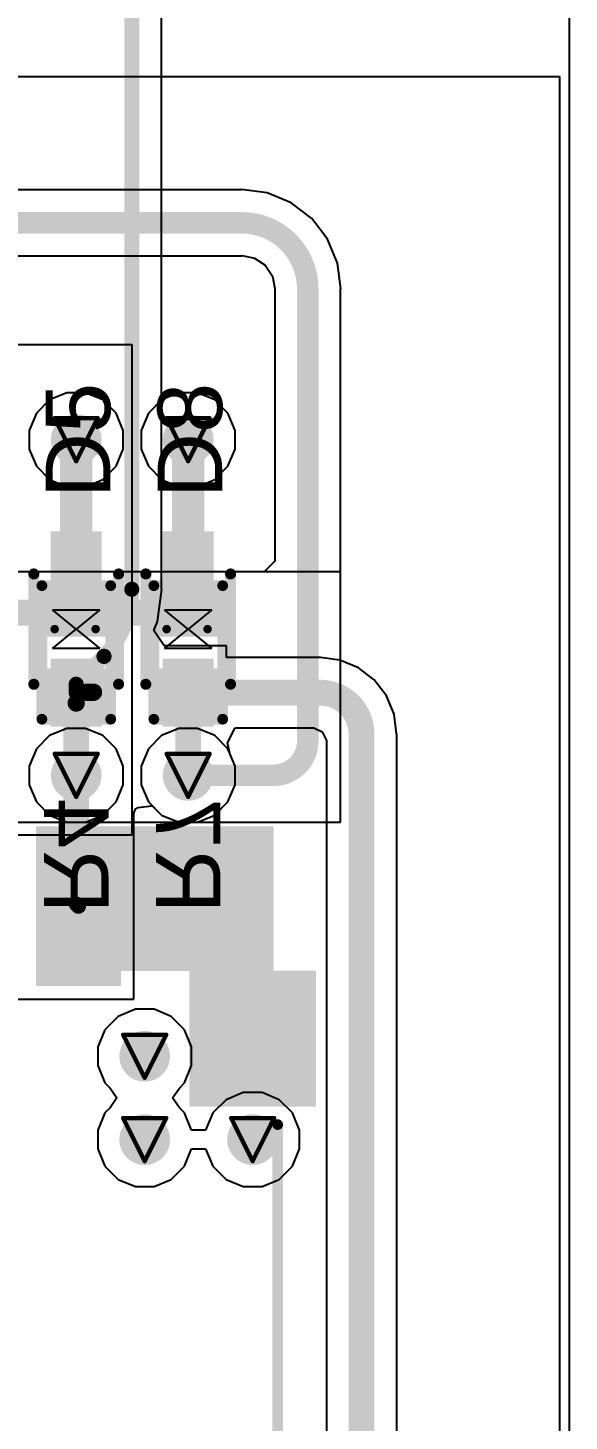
# Model space of a CAD drawing. Header units: inches. Extents: x 0 to 5359, y 0 to 5098.
# Drawn here: x 103.23 to 109.61, y 52.43 to 68.87 of the extents above; entities that cross this region are included whole.
import ezdxf

# ---------------------------------------------------------------- set-up
doc = ezdxf.new("R2010")
doc.units = ezdxf.units.IN
for name, color, linetype in [('Bottom Layer', 5, 'Continuous'), ('Bottom Overlay', 54, 'Continuous'), ('Bottom Paste', 16, 'Continuous'), ('Bottom Solder', 6, 'Continuous'), ('Drill Drawing', 1, 'Continuous'), ('Layer 1', 16, 'Continuous'), ('Layer 2', 76, 'Continuous'), ('Top Layer', 1, 'Continuous'), ('Top Overlay', 2, 'Continuous'), ('Top Paste', 8, 'Continuous'), ('Top Solder', 216, 'Continuous'), ('Via Holes', 16, 'Continuous')]:
    doc.layers.add(name, color=color, linetype=linetype)
doc.styles.add('Arial', font='', dxfattribs={"height": 0.2})
doc.styles.get('Arial').set_extended_font_data('Arial')

# ---------------------------------------------------------------- blocks, each defined once
blk = doc.blocks.new('R___0402_B_192')
at = {"layer": 'Bottom Layer'}
for points in [[(-0.241, 0.318), (-0.241, -0.318), (-0.699, -0.318), (-0.699, 0.318)], [(0.699, 0.318), (0.699, -0.318), (0.241, -0.318), (0.241, 0.318)]]:
    blk.add_hatch(color=5, dxfattribs=at).paths.add_polyline_path(points)
at = {"layer": 'Bottom Paste'}
for points in [[(-0.241, 0.318), (-0.241, -0.318), (-0.699, -0.318), (-0.699, 0.318)], [(0.699, 0.318), (0.699, -0.318), (0.241, -0.318), (0.241, 0.318)]]:
    blk.add_hatch(color=16, dxfattribs=at).paths.add_polyline_path(points)
at = {"layer": 'Bottom Solder'}
for points in [[(-0.186, 0.373), (-0.186, -0.373), (-0.754, -0.373), (-0.754, 0.373)], [(0.754, 0.373), (0.754, -0.373), (0.186, -0.373), (0.186, 0.373)]]:
    blk.add_hatch(color=6, dxfattribs=at).paths.add_polyline_path(points)
at = {"layer": 'Bottom Overlay'}
for points in [[(-0.787, 0.406, 0.127, 0.127, 0), (0.787, 0.406, 0.127, 0.127, 0)], [(-0.787, 0.406, 0.127, 0.127, 0), (-0.787, -0.406, 0.127, 0.127, 0)], [(-0.813, 0.432, 0.00323, 0.00323, 0), (0.813, 0.432, 0.00323, 0.00323, 0)], [(0.787, 0.406, 0.127, 0.127, 0), (0.787, -0.406, 0.127, 0.127, 0)], [(-0.787, -0.406, 0.127, 0.127, 0), (0.787, -0.406, 0.127, 0.127, 0)]]:
    blk.add_lwpolyline(points, format="xyseb", dxfattribs=at)
for points in [[(-0.819, 0.406, 0.0635, 0.0635, 1), (-0.756, 0.406, 0.0635, 0.0635, 1)], [(-0.819, 0.406, 0.0635, 0.0635, 1), (-0.756, 0.406, 0.0635, 0.0635, 1)], [(-0.814, 0.432, 0.00161, 0.00161, 1), (-0.812, 0.432, 0.00161, 0.00161, 1)], [(0.756, 0.406, 0.0635, 0.0635, 1), (0.819, 0.406, 0.0635, 0.0635, 1)], [(0.756, 0.406, 0.0635, 0.0635, 1), (0.819, 0.406, 0.0635, 0.0635, 1)], [(0.812, 0.432, 0.00161, 0.00161, 1), (0.814, 0.432, 0.00161, 0.00161, 1)], [(-0.819, -0.406, 0.0635, 0.0635, 1), (-0.756, -0.406, 0.0635, 0.0635, 1)], [(-0.819, -0.406, 0.0635, 0.0635, 1), (-0.756, -0.406, 0.0635, 0.0635, 1)], [(0.756, -0.406, 0.0635, 0.0635, 1), (0.819, -0.406, 0.0635, 0.0635, 1)], [(0.756, -0.406, 0.0635, 0.0635, 1), (0.819, -0.406, 0.0635, 0.0635, 1)]]:
    blk.add_lwpolyline(points, format="xyseb", close=True, dxfattribs=at)
blk = doc.blocks.new('R___0402_B_195')
at = {"layer": 'Bottom Layer'}
for points in [[(-0.241, 0.318), (-0.241, -0.318), (-0.699, -0.318), (-0.699, 0.318)], [(0.699, 0.318), (0.699, -0.318), (0.241, -0.318), (0.241, 0.318)]]:
    blk.add_hatch(color=5, dxfattribs=at).paths.add_polyline_path(points)
at = {"layer": 'Bottom Paste'}
for points in [[(-0.241, 0.318), (-0.241, -0.318), (-0.699, -0.318), (-0.699, 0.318)], [(0.699, 0.318), (0.699, -0.318), (0.241, -0.318), (0.241, 0.318)]]:
    blk.add_hatch(color=16, dxfattribs=at).paths.add_polyline_path(points)
at = {"layer": 'Bottom Solder'}
for points in [[(-0.186, 0.373), (-0.186, -0.373), (-0.754, -0.373), (-0.754, 0.373)], [(0.754, 0.373), (0.754, -0.373), (0.186, -0.373), (0.186, 0.373)]]:
    blk.add_hatch(color=6, dxfattribs=at).paths.add_polyline_path(points)
at = {"layer": 'Bottom Overlay'}
for points in [[(-0.787, 0.406, 0.127, 0.127, 0), (0.787, 0.406, 0.127, 0.127, 0)], [(-0.787, 0.406, 0.127, 0.127, 0), (-0.787, -0.406, 0.127, 0.127, 0)], [(-0.813, 0.432, 0.00323, 0.00323, 0), (0.813, 0.432, 0.00323, 0.00323, 0)], [(0.787, 0.406, 0.127, 0.127, 0), (0.787, -0.406, 0.127, 0.127, 0)], [(-0.787, -0.406, 0.127, 0.127, 0), (0.787, -0.406, 0.127, 0.127, 0)]]:
    blk.add_lwpolyline(points, format="xyseb", dxfattribs=at)
for points in [[(-0.819, 0.406, 0.0635, 0.0635, 1), (-0.756, 0.406, 0.0635, 0.0635, 1)], [(-0.819, 0.406, 0.0635, 0.0635, 1), (-0.756, 0.406, 0.0635, 0.0635, 1)], [(-0.814, 0.432, 0.00161, 0.00161, 1), (-0.812, 0.432, 0.00161, 0.00161, 1)], [(0.756, 0.406, 0.0635, 0.0635, 1), (0.819, 0.406, 0.0635, 0.0635, 1)], [(0.756, 0.406, 0.0635, 0.0635, 1), (0.819, 0.406, 0.0635, 0.0635, 1)], [(0.812, 0.432, 0.00161, 0.00161, 1), (0.814, 0.432, 0.00161, 0.00161, 1)], [(-0.819, -0.406, 0.0635, 0.0635, 1), (-0.756, -0.406, 0.0635, 0.0635, 1)], [(-0.819, -0.406, 0.0635, 0.0635, 1), (-0.756, -0.406, 0.0635, 0.0635, 1)], [(0.756, -0.406, 0.0635, 0.0635, 1), (0.819, -0.406, 0.0635, 0.0635, 1)], [(0.756, -0.406, 0.0635, 0.0635, 1), (0.819, -0.406, 0.0635, 0.0635, 1)]]:
    blk.add_lwpolyline(points, format="xyseb", close=True, dxfattribs=at)
blk = doc.blocks.new('5027740891_229')
at = {"layer": 'Top Layer'}
for points in [[(4.348, 8.175), (5.148, 8.175), (5.148, 6.495), (4.348, 6.495)], [(5.348, 8.175), (6.948, 8.175), (6.948, 6.675), (5.348, 6.675)], [(6.158, 6.475), (7.448, 6.475), (7.448, 5.075), (6.158, 5.075)]]:
    blk.add_hatch(color=1, dxfattribs=at).paths.add_polyline_path(points)
at = {"layer": 'Top Paste'}
for points in [[(4.348, 8.175), (5.148, 8.175), (5.148, 6.495), (4.348, 6.495)], [(5.348, 8.175), (6.948, 8.175), (6.948, 6.675), (5.348, 6.675)], [(6.158, 6.475), (7.448, 6.475), (7.448, 5.075), (6.158, 5.075)]]:
    blk.add_hatch(color=8, dxfattribs=at).paths.add_polyline_path(points)
at = {"layer": 'Top Solder'}
for points in [[(4.246, 8.277), (5.249, 8.277), (5.249, 6.393), (4.246, 6.393)], [(5.246, 8.277), (7.049, 8.277), (7.049, 6.573), (5.246, 6.573)], [(6.056, 6.577), (7.549, 6.577), (7.549, 4.973), (6.056, 4.973)]]:
    blk.add_hatch(color=216, dxfattribs=at).paths.add_polyline_path(points)
at = {"layer": 'Top Overlay'}
blk.add_lwpolyline([(7.098, -0.61, 0.127, 0.127, 0), (7.098, 4.76, 0.127, 0.127, 0)], format="xyseb", dxfattribs=at)
blk.add_lwpolyline([(7.066, 4.76, 0.0635, 0.0635, 1), (7.129, 4.76, 0.0635, 0.0635, 1)], format="xyseb", close=True, dxfattribs=at)
blk = doc.blocks.new('SOD_523__B__D____________235')
at = {"layer": 'Top Layer'}
for points in [[(-1.05, 0.2), (-0.45, 0.2), (-0.45, -0.2), (-1.05, -0.2)], [(1.05, -0.2), (0.45, -0.2), (0.45, 0.2), (1.05, 0.2)]]:
    blk.add_hatch(color=1, dxfattribs=at).paths.add_polyline_path(points)
at = {"layer": 'Top Paste'}
for points in [[(-1.05, 0.2), (-0.45, 0.2), (-0.45, -0.2), (-1.05, -0.2)], [(1.05, -0.2), (0.45, -0.2), (0.45, 0.2), (1.05, 0.2)]]:
    blk.add_hatch(color=8, dxfattribs=at).paths.add_polyline_path(points)
at = {"layer": 'Top Solder'}
for points in [[(-1.152, 0.302), (-0.348, 0.302), (-0.348, -0.302), (-1.152, -0.302)], [(1.152, -0.302), (0.348, -0.302), (0.348, 0.302), (1.152, 0.302)]]:
    blk.add_hatch(color=216, dxfattribs=at).paths.add_polyline_path(points)
at = {"layer": 'Top Overlay'}
for p, q in [((-0.229, -0.279), (-0.229, 0.279)), ((-0.229, 0.279), (0, 0)), ((0, 0), (0.229, 0.279)), ((0.229, 0.279), (0.229, -0.279)), ((0, 0), (-0.229, -0.279)), ((0, 0), (0, 0)), ((0.229, -0.279), (0, 0)), ((0, 0), (0, 0))]:
    blk.add_line(p, q, dxfattribs=at)
for points in [[(0.65, 0.5, 0.13, 0.13, 0), (-0.65, 0.5, 0.13, 0.13, 0)], [(0, -0.254, 0.1, 0.1, 0), (0, 0.229, 0.1, 0.1, 0)], [(0.65, -0.5, 0.13, 0.13, 0), (-0.65, -0.5, 0.13, 0.13, 0)]]:
    blk.add_lwpolyline(points, format="xyseb", dxfattribs=at)
for points in [[(-0.683, 0.5, 0.065, 0.065, 1), (-0.618, 0.5, 0.065, 0.065, 1)], [(0.618, 0.5, 0.065, 0.065, 1), (0.683, 0.5, 0.065, 0.065, 1)], [(-0.025, 0.229, 0.05, 0.05, 1), (0.025, 0.229, 0.05, 0.05, 1)], [(-0.025, -0.254, 0.05, 0.05, 1), (0.025, -0.254, 0.05, 0.05, 1)], [(-0.683, -0.5, 0.065, 0.065, 1), (-0.618, -0.5, 0.065, 0.065, 1)], [(0.618, -0.5, 0.065, 0.065, 1), (0.683, -0.5, 0.065, 0.065, 1)]]:
    blk.add_lwpolyline(points, format="xyseb", close=True, dxfattribs=at)
blk = doc.blocks.new('SOD_523__B__D____________238')
at = {"layer": 'Top Layer'}
for points in [[(-1.05, 0.2), (-0.45, 0.2), (-0.45, -0.2), (-1.05, -0.2)], [(1.05, -0.2), (0.45, -0.2), (0.45, 0.2), (1.05, 0.2)]]:
    blk.add_hatch(color=1, dxfattribs=at).paths.add_polyline_path(points)
at = {"layer": 'Top Paste'}
for points in [[(-1.05, 0.2), (-0.45, 0.2), (-0.45, -0.2), (-1.05, -0.2)], [(1.05, -0.2), (0.45, -0.2), (0.45, 0.2), (1.05, 0.2)]]:
    blk.add_hatch(color=8, dxfattribs=at).paths.add_polyline_path(points)
at = {"layer": 'Top Solder'}
for points in [[(-1.152, 0.302), (-0.348, 0.302), (-0.348, -0.302), (-1.152, -0.302)], [(1.152, -0.302), (0.348, -0.302), (0.348, 0.302), (1.152, 0.302)]]:
    blk.add_hatch(color=216, dxfattribs=at).paths.add_polyline_path(points)
at = {"layer": 'Top Overlay'}
for p, q in [((-0.229, -0.279), (-0.229, 0.279)), ((-0.229, 0.279), (0, 0)), ((0, 0), (0.229, 0.279)), ((0.229, 0.279), (0.229, -0.279)), ((0, 0), (-0.229, -0.279)), ((0, 0), (0, 0)), ((0.229, -0.279), (0, 0)), ((0, 0), (0, 0))]:
    blk.add_line(p, q, dxfattribs=at)
for points in [[(0.65, 0.5, 0.13, 0.13, 0), (-0.65, 0.5, 0.13, 0.13, 0)], [(0, -0.254, 0.1, 0.1, 0), (0, 0.229, 0.1, 0.1, 0)], [(0.65, -0.5, 0.13, 0.13, 0), (-0.65, -0.5, 0.13, 0.13, 0)]]:
    blk.add_lwpolyline(points, format="xyseb", dxfattribs=at)
for points in [[(-0.683, 0.5, 0.065, 0.065, 1), (-0.618, 0.5, 0.065, 0.065, 1)], [(0.618, 0.5, 0.065, 0.065, 1), (0.683, 0.5, 0.065, 0.065, 1)], [(-0.025, 0.229, 0.05, 0.05, 1), (0.025, 0.229, 0.05, 0.05, 1)], [(-0.025, -0.254, 0.05, 0.05, 1), (0.025, -0.254, 0.05, 0.05, 1)], [(-0.683, -0.5, 0.065, 0.065, 1), (-0.618, -0.5, 0.065, 0.065, 1)], [(0.618, -0.5, 0.065, 0.065, 1), (0.683, -0.5, 0.065, 0.065, 1)]]:
    blk.add_lwpolyline(points, format="xyseb", close=True, dxfattribs=at)

msp = doc.modelspace()

# ---------------------------------------------------------------- hatches: boundary and pattern name
at = {"layer": 'Bottom Layer'}
h = msp.add_hatch(color=5, dxfattribs=at)
edge = h.paths.add_edge_path()
edge.add_arc((103.796, 64.008), 0.3, 0, 360)
h = msp.add_hatch(color=5, dxfattribs=at)
edge = h.paths.add_edge_path()
edge.add_arc((105.117, 64.008), 0.3, 0, 360)
h = msp.add_hatch(color=5, dxfattribs=at)
edge = h.paths.add_edge_path()
edge.add_arc((103.796, 60.049), 0.3, 0, 360)
h = msp.add_hatch(color=5, dxfattribs=at)
edge = h.paths.add_edge_path()
edge.add_arc((105.117, 60.049), 0.3, 0, 360)
h = msp.add_hatch(color=5, dxfattribs=at)
edge = h.paths.add_edge_path()
edge.add_arc((104.604, 56.736), 0.3, 0, 360)
h = msp.add_hatch(color=5, dxfattribs=at)
edge = h.paths.add_edge_path()
edge.add_arc((104.604, 55.753), 0.3, 0, 360)
h = msp.add_hatch(color=5, dxfattribs=at)
edge = h.paths.add_edge_path()
edge.add_arc((105.877, 55.753), 0.3, 0, 360)
at = {"layer": 'Layer 1'}
h = msp.add_hatch(color=16, dxfattribs=at)
edge = h.paths.add_edge_path()
edge.add_arc((103.796, 64.008), 0.3, 0, 360)
h = msp.add_hatch(color=16, dxfattribs=at)
edge = h.paths.add_edge_path()
edge.add_arc((105.117, 64.008), 0.3, 0, 360)
h = msp.add_hatch(color=16, dxfattribs=at)
edge = h.paths.add_edge_path()
edge.add_arc((103.796, 60.049), 0.3, 0, 360)
h = msp.add_hatch(color=16, dxfattribs=at)
edge = h.paths.add_edge_path()
edge.add_arc((105.117, 60.049), 0.3, 0, 360)
h = msp.add_hatch(color=16, dxfattribs=at)
edge = h.paths.add_edge_path()
edge.add_arc((104.604, 56.736), 0.3, 0, 360)
h = msp.add_hatch(color=16, dxfattribs=at)
edge = h.paths.add_edge_path()
edge.add_arc((104.604, 55.753), 0.3, 0, 360)
h = msp.add_hatch(color=16, dxfattribs=at)
edge = h.paths.add_edge_path()
edge.add_arc((105.877, 55.753), 0.3, 0, 360)
at = {"layer": 'Layer 2'}
h = msp.add_hatch(color=76, dxfattribs=at)
edge = h.paths.add_edge_path()
edge.add_arc((103.796, 64.008), 0.3, 0, 360)
h = msp.add_hatch(color=76, dxfattribs=at)
edge = h.paths.add_edge_path()
edge.add_arc((105.117, 64.008), 0.3, 0, 360)
h = msp.add_hatch(color=76, dxfattribs=at)
edge = h.paths.add_edge_path()
edge.add_arc((103.796, 60.049), 0.3, 0, 360)
h = msp.add_hatch(color=76, dxfattribs=at)
edge = h.paths.add_edge_path()
edge.add_arc((105.117, 60.049), 0.3, 0, 360)
h = msp.add_hatch(color=76, dxfattribs=at)
edge = h.paths.add_edge_path()
edge.add_arc((104.604, 56.736), 0.3, 0, 360)
h = msp.add_hatch(color=76, dxfattribs=at)
edge = h.paths.add_edge_path()
edge.add_arc((104.604, 55.753), 0.3, 0, 360)
h = msp.add_hatch(color=76, dxfattribs=at)
edge = h.paths.add_edge_path()
edge.add_arc((105.877, 55.753), 0.3, 0, 360)
at = {"layer": 'Top Layer'}
h = msp.add_hatch(color=1, dxfattribs=at)
edge = h.paths.add_edge_path()
edge.add_arc((103.796, 64.008), 0.3, 0, 360)
h = msp.add_hatch(color=1, dxfattribs=at)
edge = h.paths.add_edge_path()
edge.add_arc((105.117, 64.008), 0.3, 0, 360)
h = msp.add_hatch(color=1, dxfattribs=at)
edge = h.paths.add_edge_path()
edge.add_arc((103.796, 60.049), 0.3, 0, 360)
h = msp.add_hatch(color=1, dxfattribs=at)
edge = h.paths.add_edge_path()
edge.add_arc((105.117, 60.049), 0.3, 0, 360)
h = msp.add_hatch(color=1, dxfattribs=at)
edge = h.paths.add_edge_path()
edge.add_arc((104.604, 56.736), 0.3, 0, 360)
h = msp.add_hatch(color=1, dxfattribs=at)
edge = h.paths.add_edge_path()
edge.add_arc((104.604, 55.753), 0.3, 0, 360)
h = msp.add_hatch(color=1, dxfattribs=at)
edge = h.paths.add_edge_path()
edge.add_arc((105.877, 55.753), 0.3, 0, 360)
at = {"layer": 'Via Holes'}
h = msp.add_hatch(color=7, dxfattribs=at)
edge = h.paths.add_edge_path()
edge.add_arc((103.796, 64.008), 0.15, 0, 360)
h = msp.add_hatch(color=7, dxfattribs=at)
edge = h.paths.add_edge_path()
edge.add_arc((105.117, 64.008), 0.15, 0, 360)
h = msp.add_hatch(color=7, dxfattribs=at)
edge = h.paths.add_edge_path()
edge.add_arc((103.796, 60.049), 0.15, 0, 360)
h = msp.add_hatch(color=7, dxfattribs=at)
edge = h.paths.add_edge_path()
edge.add_arc((105.117, 60.049), 0.15, 0, 360)
h = msp.add_hatch(color=7, dxfattribs=at)
edge = h.paths.add_edge_path()
edge.add_arc((104.604, 56.736), 0.15, 0, 360)
h = msp.add_hatch(color=7, dxfattribs=at)
edge = h.paths.add_edge_path()
edge.add_arc((104.604, 55.753), 0.15, 0, 360)
h = msp.add_hatch(color=7, dxfattribs=at)
edge = h.paths.add_edge_path()
edge.add_arc((105.877, 55.753), 0.15, 0, 360)

# ---------------------------------------------------------------- linework, layer by layer
at = {"layer": 'Bottom Layer'}
for p, q in [((109.612, 115.855), (109.612, 4.145)), ((105.747, 66.955), (95.493, 66.955)), ((106.05, 66.918), (105.747, 66.958)), ((105.747, 66.958), (105.747, 66.955)), ((106.333, 66.801), (106.05, 66.918)), ((106.575, 66.615), (106.333, 66.801)), ((106.762, 66.372), (106.575, 66.615)), ((106.879, 66.089), (106.762, 66.372)), ((95.493, 66.178), (105.747, 66.178)), ((105.747, 66.178), (105.753, 66.18)), ((105.753, 66.18), (105.898, 66.151)), ((105.898, 66.151), (106.026, 66.065)), ((106.026, 66.065), (106.111, 65.937)), ((106.919, 65.786), (106.879, 66.089)), ((106.111, 65.937), (106.14, 65.792)), ((106.14, 65.792), (106.139, 65.786)), ((106.139, 65.786), (106.139, 62.577)), ((106.916, 62.451), (106.916, 65.786)), ((106.916, 65.786), (106.919, 65.786)), ((106.916, 62.451), (94.023, 62.451)), ((103.226, 62.451), (103.048, 62.451)), ((104.369, 62.451), (103.226, 62.451)), ((103.226, 62.451), (103.226, 62.451)), ((103.226, 62.451), (103.226, 62.451)), ((104.546, 62.451), (104.369, 62.451)), ((104.369, 62.451), (104.369, 62.451)), ((104.369, 62.451), (104.369, 62.451)), ((105.689, 62.451), (104.546, 62.451)), ((104.546, 62.451), (104.546, 62.451)), ((104.546, 62.451), (104.546, 62.451)), ((106.013, 62.451), (105.689, 62.451)), ((105.689, 62.451), (105.689, 62.451)), ((106.139, 62.577), (106.013, 62.451)), ((106.916, 59.495), (106.916, 62.451)), ((106.916, 59.495), (106.916, 62.451)), ((94.023, 59.495), (106.916, 59.495)), ((94.023, 59.495), (106.916, 59.495))]:
    msp.add_line(p, q, dxfattribs=at)
for points in [[(95.098, 66.567, 0.254, 0.254, 0), (105.747, 66.567, 0.254, 0.254, 0)], [(105.747, 66.567, 0.254, 0.254, -0.414214), (106.528, 65.786, 0.254, 0.254, 0)], [(106.528, 60.455, 0.254, 0.254, 0), (106.528, 65.786, 0.254, 0.254, 0)], [(102.477, 61.969, 0.305, 0.305, 0), (105.118, 61.969, 0.305, 0.305, 0)], [(105.117, 60.902, 0.254, 0.254, 0), (105.244, 61.029, 0.254, 0.254, 0)], [(105.244, 61.029, 0.254, 0.254, 0), (105.321, 61.029, 0.254, 0.254, 0)], [(103.796, 60.049, 0.254, 0.254, 0), (103.796, 60.902, 0.254, 0.254, 0)], [(103.796, 60.902, 0.203, 0.203, 0), (103.923, 61.029, 0.203, 0.203, 0)], [(103.923, 61.029, 0.203, 0.203, 0), (104, 61.029, 0.203, 0.203, 0)], [(105.117, 60.049, 0.254, 0.254, 0), (105.117, 60.902, 0.254, 0.254, 0)], [(106.528, 60.455, 0.254, 0.254, -0.414214), (106.121, 60.049, 0.254, 0.254, 0)], [(105.117, 60.049, 0.254, 0.254, 0), (106.121, 60.049, 0.254, 0.254, 0)]]:
    msp.add_lwpolyline(points, format="xyseb", dxfattribs=at)
for points in [[(105.683, 66.567, 0.127, 0.127, 1), (105.81, 66.567, 0.127, 0.127, 1)], [(105.683, 66.567, 0.127, 0.127, 1), (105.81, 66.567, 0.127, 0.127, 1)], [(106.464, 65.786, 0.127, 0.127, 1), (106.591, 65.786, 0.127, 0.127, 1)], [(106.464, 65.786, 0.127, 0.127, 1), (106.591, 65.786, 0.127, 0.127, 1)], [(105.042, 61.969, 0.152, 0.152, 1), (105.194, 61.969, 0.152, 0.152, 1)], [(105.18, 61.029, 0.127, 0.127, 1), (105.307, 61.029, 0.127, 0.127, 1)], [(105.18, 61.029, 0.127, 0.127, 1), (105.307, 61.029, 0.127, 0.127, 1)], [(105.258, 61.029, 0.127, 0.127, 1), (105.385, 61.029, 0.127, 0.127, 1)], [(103.732, 60.902, 0.127, 0.127, 1), (103.859, 60.902, 0.127, 0.127, 1)], [(103.745, 60.902, 0.102, 0.102, 1), (103.847, 60.902, 0.102, 0.102, 1)], [(103.872, 61.029, 0.102, 0.102, 1), (103.974, 61.029, 0.102, 0.102, 1)], [(103.872, 61.029, 0.102, 0.102, 1), (103.974, 61.029, 0.102, 0.102, 1)], [(103.949, 61.029, 0.102, 0.102, 1), (104.051, 61.029, 0.102, 0.102, 1)], [(105.053, 60.902, 0.127, 0.127, 1), (105.18, 60.902, 0.127, 0.127, 1)], [(105.053, 60.902, 0.127, 0.127, 1), (105.18, 60.902, 0.127, 0.127, 1)], [(106.464, 60.455, 0.127, 0.127, 1), (106.591, 60.455, 0.127, 0.127, 1)], [(106.464, 60.455, 0.127, 0.127, 1), (106.591, 60.455, 0.127, 0.127, 1)], [(103.732, 60.049, 0.127, 0.127, 1), (103.859, 60.049, 0.127, 0.127, 1)], [(105.053, 60.049, 0.127, 0.127, 1), (105.18, 60.049, 0.127, 0.127, 1)], [(105.053, 60.049, 0.127, 0.127, 1), (105.18, 60.049, 0.127, 0.127, 1)], [(106.058, 60.049, 0.127, 0.127, 1), (106.185, 60.049, 0.127, 0.127, 1)], [(106.058, 60.049, 0.127, 0.127, 1), (106.185, 60.049, 0.127, 0.127, 1)]]:
    msp.add_lwpolyline(points, format="xyseb", close=True, dxfattribs=at)
at = {"layer": 'Drill Drawing'}
for points in [[(103.542, 64.262, 0.0508, 0.0508, 0), (104.05, 64.262, 0.0508, 0.0508, 0)], [(103.542, 64.262, 0.0508, 0.0508, 0), (103.796, 63.754, 0.0508, 0.0508, 0)], [(103.796, 63.754, 0.0508, 0.0508, 0), (104.05, 64.262, 0.0508, 0.0508, 0)], [(104.863, 64.262, 0.0508, 0.0508, 0), (105.371, 64.262, 0.0508, 0.0508, 0)], [(104.863, 64.262, 0.0508, 0.0508, 0), (105.117, 63.754, 0.0508, 0.0508, 0)], [(105.117, 63.754, 0.0508, 0.0508, 0), (105.371, 64.262, 0.0508, 0.0508, 0)], [(103.542, 60.303, 0.0508, 0.0508, 0), (104.05, 60.303, 0.0508, 0.0508, 0)], [(103.542, 60.303, 0.0508, 0.0508, 0), (103.796, 59.795, 0.0508, 0.0508, 0)], [(103.796, 59.795, 0.0508, 0.0508, 0), (104.05, 60.303, 0.0508, 0.0508, 0)], [(104.863, 60.303, 0.0508, 0.0508, 0), (105.371, 60.303, 0.0508, 0.0508, 0)], [(104.863, 60.303, 0.0508, 0.0508, 0), (105.117, 59.795, 0.0508, 0.0508, 0)], [(105.117, 59.795, 0.0508, 0.0508, 0), (105.371, 60.303, 0.0508, 0.0508, 0)], [(104.35, 56.99, 0.0508, 0.0508, 0), (104.858, 56.99, 0.0508, 0.0508, 0)], [(104.35, 56.99, 0.0508, 0.0508, 0), (104.604, 56.482, 0.0508, 0.0508, 0)], [(104.604, 56.482, 0.0508, 0.0508, 0), (104.858, 56.99, 0.0508, 0.0508, 0)], [(104.35, 56.007, 0.0508, 0.0508, 0), (104.858, 56.007, 0.0508, 0.0508, 0)], [(104.35, 56.007, 0.0508, 0.0508, 0), (104.604, 55.499, 0.0508, 0.0508, 0)], [(104.604, 55.499, 0.0508, 0.0508, 0), (104.858, 56.007, 0.0508, 0.0508, 0)], [(105.623, 56.007, 0.0508, 0.0508, 0), (106.131, 56.007, 0.0508, 0.0508, 0)], [(105.623, 56.007, 0.0508, 0.0508, 0), (105.877, 55.499, 0.0508, 0.0508, 0)], [(105.877, 55.499, 0.0508, 0.0508, 0), (106.131, 56.007, 0.0508, 0.0508, 0)]]:
    msp.add_lwpolyline(points, format="xyseb", dxfattribs=at)
for points in [[(103.529, 64.262, 0.0254, 0.0254, 1), (103.555, 64.262, 0.0254, 0.0254, 1)], [(103.529, 64.262, 0.0254, 0.0254, 1), (103.555, 64.262, 0.0254, 0.0254, 1)], [(104.037, 64.262, 0.0254, 0.0254, 1), (104.063, 64.262, 0.0254, 0.0254, 1)], [(104.037, 64.262, 0.0254, 0.0254, 1), (104.063, 64.262, 0.0254, 0.0254, 1)], [(104.85, 64.262, 0.0254, 0.0254, 1), (104.875, 64.262, 0.0254, 0.0254, 1)], [(104.85, 64.262, 0.0254, 0.0254, 1), (104.875, 64.262, 0.0254, 0.0254, 1)], [(105.358, 64.262, 0.0254, 0.0254, 1), (105.383, 64.262, 0.0254, 0.0254, 1)], [(105.358, 64.262, 0.0254, 0.0254, 1), (105.383, 64.262, 0.0254, 0.0254, 1)], [(103.783, 63.754, 0.0254, 0.0254, 1), (103.809, 63.754, 0.0254, 0.0254, 1)], [(103.783, 63.754, 0.0254, 0.0254, 1), (103.809, 63.754, 0.0254, 0.0254, 1)], [(105.104, 63.754, 0.0254, 0.0254, 1), (105.129, 63.754, 0.0254, 0.0254, 1)], [(105.104, 63.754, 0.0254, 0.0254, 1), (105.129, 63.754, 0.0254, 0.0254, 1)], [(103.529, 60.303, 0.0254, 0.0254, 1), (103.555, 60.303, 0.0254, 0.0254, 1)], [(103.529, 60.303, 0.0254, 0.0254, 1), (103.555, 60.303, 0.0254, 0.0254, 1)], [(104.037, 60.303, 0.0254, 0.0254, 1), (104.063, 60.303, 0.0254, 0.0254, 1)], [(104.037, 60.303, 0.0254, 0.0254, 1), (104.063, 60.303, 0.0254, 0.0254, 1)], [(104.85, 60.303, 0.0254, 0.0254, 1), (104.875, 60.303, 0.0254, 0.0254, 1)], [(104.85, 60.303, 0.0254, 0.0254, 1), (104.875, 60.303, 0.0254, 0.0254, 1)], [(105.358, 60.303, 0.0254, 0.0254, 1), (105.383, 60.303, 0.0254, 0.0254, 1)], [(105.358, 60.303, 0.0254, 0.0254, 1), (105.383, 60.303, 0.0254, 0.0254, 1)], [(103.783, 59.795, 0.0254, 0.0254, 1), (103.809, 59.795, 0.0254, 0.0254, 1)], [(103.783, 59.795, 0.0254, 0.0254, 1), (103.809, 59.795, 0.0254, 0.0254, 1)], [(105.104, 59.795, 0.0254, 0.0254, 1), (105.129, 59.795, 0.0254, 0.0254, 1)], [(105.104, 59.795, 0.0254, 0.0254, 1), (105.129, 59.795, 0.0254, 0.0254, 1)], [(104.338, 56.99, 0.0254, 0.0254, 1), (104.363, 56.99, 0.0254, 0.0254, 1)], [(104.338, 56.99, 0.0254, 0.0254, 1), (104.363, 56.99, 0.0254, 0.0254, 1)], [(104.846, 56.99, 0.0254, 0.0254, 1), (104.871, 56.99, 0.0254, 0.0254, 1)], [(104.846, 56.99, 0.0254, 0.0254, 1), (104.871, 56.99, 0.0254, 0.0254, 1)], [(104.592, 56.482, 0.0254, 0.0254, 1), (104.617, 56.482, 0.0254, 0.0254, 1)], [(104.592, 56.482, 0.0254, 0.0254, 1), (104.617, 56.482, 0.0254, 0.0254, 1)], [(104.338, 56.007, 0.0254, 0.0254, 1), (104.363, 56.007, 0.0254, 0.0254, 1)], [(104.338, 56.007, 0.0254, 0.0254, 1), (104.363, 56.007, 0.0254, 0.0254, 1)], [(104.846, 56.007, 0.0254, 0.0254, 1), (104.871, 56.007, 0.0254, 0.0254, 1)], [(104.846, 56.007, 0.0254, 0.0254, 1), (104.871, 56.007, 0.0254, 0.0254, 1)], [(105.611, 56.007, 0.0254, 0.0254, 1), (105.636, 56.007, 0.0254, 0.0254, 1)], [(105.611, 56.007, 0.0254, 0.0254, 1), (105.636, 56.007, 0.0254, 0.0254, 1)], [(106.119, 56.007, 0.0254, 0.0254, 1), (106.144, 56.007, 0.0254, 0.0254, 1)], [(106.119, 56.007, 0.0254, 0.0254, 1), (106.144, 56.007, 0.0254, 0.0254, 1)], [(104.592, 55.499, 0.0254, 0.0254, 1), (104.617, 55.499, 0.0254, 0.0254, 1)], [(104.592, 55.499, 0.0254, 0.0254, 1), (104.617, 55.499, 0.0254, 0.0254, 1)], [(105.865, 55.499, 0.0254, 0.0254, 1), (105.89, 55.499, 0.0254, 0.0254, 1)], [(105.865, 55.499, 0.0254, 0.0254, 1), (105.89, 55.499, 0.0254, 0.0254, 1)]]:
    msp.add_lwpolyline(points, format="xyseb", close=True, dxfattribs=at)
at = {"layer": 'Layer 1'}
for p, q in [((109.612, 115.855), (109.612, 4.145)), ((103.482, 60.518), (103.326, 60.362)), ((103.686, 60.603), (103.482, 60.518)), ((103.906, 60.603), (103.686, 60.603)), ((104.11, 60.518), (103.906, 60.603)), ((104.266, 60.362), (104.11, 60.518)), ((104.803, 60.518), (104.647, 60.362)), ((105.007, 60.603), (104.803, 60.518)), ((105.227, 60.603), (105.007, 60.603)), ((105.431, 60.518), (105.227, 60.603)), ((105.586, 60.362), (105.431, 60.518)), ((103.326, 60.362), (103.242, 60.159)), ((104.35, 60.159), (104.266, 60.362)), ((104.647, 60.362), (104.563, 60.159)), ((105.671, 60.159), (105.586, 60.362)), ((103.242, 60.159), (103.242, 59.938)), ((104.35, 59.938), (104.35, 60.159)), ((104.563, 60.159), (104.563, 59.938)), ((105.671, 59.938), (105.671, 60.159)), ((103.242, 59.938), (103.326, 59.735)), ((104.266, 59.735), (104.35, 59.938)), ((104.563, 59.938), (104.647, 59.735)), ((105.586, 59.735), (105.671, 59.938)), ((103.326, 59.735), (103.482, 59.579)), ((104.11, 59.579), (104.266, 59.735)), ((104.647, 59.735), (104.803, 59.579)), ((105.431, 59.579), (105.586, 59.735)), ((103.482, 59.579), (103.686, 59.495)), ((103.686, 59.495), (103.906, 59.495)), ((103.906, 59.495), (104.11, 59.579)), ((104.803, 59.579), (105.007, 59.495)), ((105.007, 59.495), (105.227, 59.495)), ((105.227, 59.495), (105.431, 59.579))]:
    msp.add_line(p, q, dxfattribs=at)
at = {"layer": 'Layer 2'}
for p, q in [((91.77, 68.292), (109.498, 68.292)), ((109.498, 68.292), (109.498, 4.289)), ((103.482, 64.478), (103.326, 64.322)), ((103.686, 64.562), (103.482, 64.478)), ((103.906, 64.562), (103.686, 64.562)), ((104.11, 64.478), (103.906, 64.562)), ((104.266, 64.322), (104.11, 64.478)), ((104.803, 64.478), (104.647, 64.322)), ((105.007, 64.562), (104.803, 64.478)), ((105.227, 64.562), (105.007, 64.562)), ((105.431, 64.478), (105.227, 64.562)), ((105.586, 64.322), (105.431, 64.478)), ((103.326, 64.322), (103.242, 64.118)), ((104.35, 64.118), (104.266, 64.322)), ((104.647, 64.322), (104.563, 64.118)), ((105.671, 64.118), (105.586, 64.322)), ((103.242, 64.118), (103.242, 63.898)), ((104.35, 63.898), (104.35, 64.118)), ((104.563, 64.118), (104.563, 63.898)), ((105.671, 63.898), (105.671, 64.118)), ((103.242, 63.898), (103.326, 63.694)), ((104.266, 63.694), (104.35, 63.898)), ((104.563, 63.898), (104.647, 63.694)), ((105.586, 63.694), (105.671, 63.898)), ((103.326, 63.694), (103.482, 63.538)), ((104.11, 63.538), (104.266, 63.694)), ((104.647, 63.694), (104.803, 63.538)), ((105.431, 63.538), (105.586, 63.694)), ((103.482, 63.538), (103.686, 63.454)), ((103.686, 63.454), (103.906, 63.454)), ((103.906, 63.454), (104.11, 63.538)), ((104.803, 63.538), (105.007, 63.454)), ((105.007, 63.454), (105.227, 63.454)), ((105.227, 63.454), (105.431, 63.538)), ((103.482, 60.518), (103.326, 60.362)), ((103.686, 60.603), (103.482, 60.518)), ((103.906, 60.603), (103.686, 60.603)), ((104.11, 60.518), (103.906, 60.603)), ((104.266, 60.362), (104.11, 60.518)), ((104.803, 60.518), (104.647, 60.362)), ((105.007, 60.603), (104.803, 60.518)), ((105.227, 60.603), (105.007, 60.603)), ((105.431, 60.518), (105.227, 60.603)), ((105.586, 60.362), (105.431, 60.518)), ((103.326, 60.362), (103.242, 60.159)), ((104.35, 60.159), (104.266, 60.362)), ((104.647, 60.362), (104.563, 60.159)), ((105.671, 60.159), (105.586, 60.362)), ((103.242, 60.159), (103.242, 59.938)), ((104.35, 59.938), (104.35, 60.159)), ((104.563, 60.159), (104.563, 59.938)), ((105.671, 59.938), (105.671, 60.159)), ((103.242, 59.938), (103.326, 59.735)), ((104.266, 59.735), (104.35, 59.938)), ((104.563, 59.938), (104.647, 59.735)), ((105.586, 59.735), (105.671, 59.938)), ((103.326, 59.735), (103.482, 59.579)), ((104.11, 59.579), (104.266, 59.735)), ((104.647, 59.735), (104.803, 59.579)), ((105.431, 59.579), (105.586, 59.735)), ((103.482, 59.579), (103.686, 59.495)), ((103.686, 59.495), (103.906, 59.495)), ((103.906, 59.495), (104.11, 59.579)), ((104.803, 59.579), (105.007, 59.495)), ((105.007, 59.495), (105.227, 59.495)), ((105.227, 59.495), (105.431, 59.579)), ((104.291, 57.205), (104.135, 57.049)), ((104.494, 57.29), (104.291, 57.205)), ((104.715, 57.29), (104.494, 57.29)), ((104.918, 57.205), (104.715, 57.29)), ((105.074, 57.049), (104.918, 57.205)), ((104.135, 57.049), (104.05, 56.846)), ((105.158, 56.846), (105.074, 57.049)), ((104.05, 56.846), (104.05, 56.625)), ((105.158, 56.625), (105.158, 56.846)), ((104.05, 56.625), (104.135, 56.422)), ((105.074, 56.422), (105.158, 56.625)), ((104.135, 56.422), (104.196, 56.36)), ((105.013, 56.36), (105.074, 56.422)), ((104.196, 56.36), (104.276, 56.244)), ((104.276, 56.244), (104.196, 56.128)), ((104.933, 56.244), (105.013, 56.36)), ((105.013, 56.128), (104.933, 56.244)), ((105.564, 56.223), (105.408, 56.067)), ((105.767, 56.307), (105.564, 56.223)), ((105.988, 56.307), (105.767, 56.307)), ((106.191, 56.223), (105.988, 56.307)), ((106.347, 56.067), (106.191, 56.223)), ((104.135, 56.067), (104.05, 55.863)), ((104.196, 56.128), (104.135, 56.067)), ((105.074, 56.067), (105.013, 56.128)), ((105.158, 55.863), (105.074, 56.067)), ((105.408, 56.067), (105.323, 55.863)), ((106.431, 55.863), (106.347, 56.067)), ((104.05, 55.863), (104.05, 55.643)), ((105.323, 55.863), (105.158, 55.863)), ((106.431, 55.643), (106.431, 55.863)), ((104.05, 55.643), (104.135, 55.439)), ((105.074, 55.439), (105.158, 55.643)), ((105.158, 55.643), (105.323, 55.643)), ((105.323, 55.643), (105.408, 55.439)), ((106.347, 55.439), (106.431, 55.643)), ((104.135, 55.439), (104.291, 55.283)), ((104.918, 55.283), (105.074, 55.439)), ((105.408, 55.439), (105.564, 55.283)), ((106.191, 55.283), (106.347, 55.439)), ((104.291, 55.283), (104.494, 55.199)), ((104.715, 55.199), (104.918, 55.283)), ((105.564, 55.283), (105.767, 55.199)), ((105.988, 55.199), (106.191, 55.283)), ((104.494, 55.199), (104.715, 55.199)), ((105.767, 55.199), (105.988, 55.199))]:
    msp.add_line(p, q, dxfattribs=at)
at = {"layer": 'Top Layer'}
for p, q in [((109.612, 115.855), (109.612, 4.145)), ((104.801, 62.244), (104.801, 69.107)), ((96.566, 65.131), (104.452, 65.131)), ((104.452, 65.131), (104.452, 59.345)), ((104.757, 61.862), (104.807, 62.244)), ((104.807, 62.244), (104.801, 62.244)), ((104.713, 61.756), (104.757, 61.862)), ((104.832, 61.578), (104.713, 61.756)), ((105.571, 61.578), (104.832, 61.578)), ((105.571, 61.439), (105.571, 61.578)), ((106.674, 61.439), (105.571, 61.439)), ((106.678, 61.438), (106.674, 61.439)), ((106.908, 61.408), (106.678, 61.438)), ((107.125, 61.318), (106.908, 61.408)), ((107.312, 61.174), (107.125, 61.318)), ((107.456, 60.987), (107.312, 61.174)), ((107.546, 60.77), (107.456, 60.987)), ((107.576, 60.54), (107.546, 60.77)), ((105.58, 60.432), (105.673, 60.61)), ((105.673, 60.61), (106.599, 60.61)), ((106.599, 60.61), (106.699, 60.561)), ((106.699, 60.561), (106.748, 60.461)), ((107.577, 60.536), (107.576, 60.54)), ((107.577, 52.082), (107.577, 60.536)), ((105.609, 60.308), (105.58, 60.432)), ((106.748, 60.461), (106.748, 52.082)), ((105.671, 60.159), (105.609, 60.308)), ((105.671, 59.938), (105.671, 60.159)), ((105.586, 59.735), (105.671, 59.938)), ((104.476, 59.599), (104.494, 59.656)), ((104.494, 59.656), (104.522, 59.67)), ((104.522, 59.67), (104.691, 59.691)), ((104.691, 59.691), (104.803, 59.579)), ((105.431, 59.579), (105.586, 59.735)), ((104.476, 57.411), (104.476, 59.599)), ((104.476, 59.599), (104.476, 59.599)), ((104.476, 59.599), (104.476, 59.599)), ((104.803, 59.579), (105.007, 59.495)), ((105.007, 59.495), (105.227, 59.495)), ((105.227, 59.495), (105.431, 59.579)), ((104.452, 59.345), (94.144, 59.345)), ((102.068, 57.411), (104.476, 57.411))]:
    msp.add_line(p, q, dxfattribs=at)
for points in [[(104.452, 62.244, 0.178, 0.178, 0), (104.452, 69.107, 0.178, 0.178, 0)], [(103.796, 62.524, 0.381, 0.381, 0), (103.796, 64.008, 0.381, 0.381, 0)], [(105.117, 62.524, 0.381, 0.381, 0), (105.117, 64.008, 0.381, 0.381, 0)], [(104.452, 62.244, 0.178, 0.178, -0.198707), (104.124, 61.453, 0.178, 0.178, 0)], [(103.796, 61.124, 0.178, 0.178, 0), (104.124, 61.452, 0.178, 0.178, 0)], [(104.124, 61.453, 0.178, 0.178, -0.000197), (104.124, 61.452, 0.178, 0.178, 0)], [(103.796, 60.049, 0.305, 0.305, 0), (103.796, 61.024, 0.305, 0.305, 0)], [(103.796, 61.024, 0.178, 0.178, 0), (103.796, 61.124, 0.178, 0.178, 0)], [(105.117, 61.024, 0.305, 0.305, 0), (106.674, 61.024, 0.305, 0.305, 0)], [(105.117, 60.049, 0.305, 0.305, 0), (105.117, 61.024, 0.305, 0.305, 0)], [(106.674, 61.024, 0.305, 0.305, -0.414214), (107.162, 60.536, 0.305, 0.305, 0)], [(107.162, 52.082, 0.305, 0.305, 0), (107.162, 60.536, 0.305, 0.305, 0)], [(103.796, 58.532, 0.305, 0.305, 0), (103.796, 60.049, 0.305, 0.305, 0)], [(103.796, 58.532, 0.178, 0.178, 0), (103.822, 58.505, 0.178, 0.178, 0)]]:
    msp.add_lwpolyline(points, format="xyseb", dxfattribs=at)
for points in [[(103.701, 64.008, 0.191, 0.191, 1), (103.891, 64.008, 0.191, 0.191, 1)], [(105.022, 64.008, 0.191, 0.191, 1), (105.212, 64.008, 0.191, 0.191, 1)], [(103.701, 62.524, 0.191, 0.191, 1), (103.891, 62.524, 0.191, 0.191, 1)], [(105.022, 62.524, 0.191, 0.191, 1), (105.212, 62.524, 0.191, 0.191, 1)], [(104.407, 62.244, 0.0889, 0.0889, 1), (104.496, 62.244, 0.0889, 0.0889, 1)], [(104.407, 62.244, 0.0889, 0.0889, 1), (104.496, 62.244, 0.0889, 0.0889, 1)], [(104.08, 61.453, 0.0889, 0.0889, 1), (104.169, 61.453, 0.0889, 0.0889, 1)], [(104.08, 61.453, 0.0889, 0.0889, 1), (104.169, 61.453, 0.0889, 0.0889, 1)], [(104.079, 61.452, 0.0889, 0.0889, 1), (104.168, 61.452, 0.0889, 0.0889, 1)], [(104.079, 61.452, 0.0889, 0.0889, 1), (104.168, 61.452, 0.0889, 0.0889, 1)], [(103.72, 61.024, 0.152, 0.152, 1), (103.872, 61.024, 0.152, 0.152, 1)], [(103.751, 61.124, 0.0889, 0.0889, 1), (103.84, 61.124, 0.0889, 0.0889, 1)], [(103.751, 61.124, 0.0889, 0.0889, 1), (103.84, 61.124, 0.0889, 0.0889, 1)], [(105.041, 61.024, 0.152, 0.152, 1), (105.193, 61.024, 0.152, 0.152, 1)], [(105.041, 61.024, 0.152, 0.152, 1), (105.193, 61.024, 0.152, 0.152, 1)], [(106.598, 61.024, 0.152, 0.152, 1), (106.75, 61.024, 0.152, 0.152, 1)], [(106.598, 61.024, 0.152, 0.152, 1), (106.75, 61.024, 0.152, 0.152, 1)], [(103.751, 61.024, 0.0889, 0.0889, 1), (103.84, 61.024, 0.0889, 0.0889, 1)], [(107.086, 60.536, 0.152, 0.152, 1), (107.239, 60.536, 0.152, 0.152, 1)], [(107.086, 60.536, 0.152, 0.152, 1), (107.239, 60.536, 0.152, 0.152, 1)], [(103.72, 60.049, 0.152, 0.152, 1), (103.872, 60.049, 0.152, 0.152, 1)], [(103.72, 60.049, 0.152, 0.152, 1), (103.872, 60.049, 0.152, 0.152, 1)], [(105.041, 60.049, 0.152, 0.152, 1), (105.193, 60.049, 0.152, 0.152, 1)], [(103.72, 58.532, 0.152, 0.152, 1), (103.872, 58.532, 0.152, 0.152, 1)], [(103.751, 58.532, 0.0889, 0.0889, 1), (103.84, 58.532, 0.0889, 0.0889, 1)], [(103.778, 58.505, 0.0889, 0.0889, 1), (103.867, 58.505, 0.0889, 0.0889, 1)]]:
    msp.add_lwpolyline(points, format="xyseb", close=True, dxfattribs=at)

# ---------------------------------------------------------------- block references
for name, p, rotation in [('SOD_523__B__D____________238', (103.796, 61.774), 270), ('SOD_523__B__D____________235', (105.117, 61.774), 270), ('R___0402_B_195', (103.797, 61.499), 90), ('R___0402_B_192', (105.118, 61.499), 90)]:
    msp.add_blockref(name, p, dxfattribs=dict(rotation=rotation))
msp.add_blockref('5027740891_229', (99.075, 51.17))

# ---------------------------------------------------------------- texts
at = {"layer": 'Bottom Overlay', "style": 'Arial', "text_generation_flag": 2}
for s, p in [('R4', (103.415, 58.42)), ('R7', (104.736, 58.42))]:
    msp.add_text(s, height=0.762, rotation=270, dxfattribs=at).set_placement(p)
at = {"layer": 'Top Overlay', "style": 'Arial'}
for s, p in [('D5', (104.198, 63.318)), ('D8', (105.518, 63.318))]:
    msp.add_text(s, height=0.762, rotation=90, dxfattribs=at).set_placement(p)

doc.saveas('drawing.dxf')
